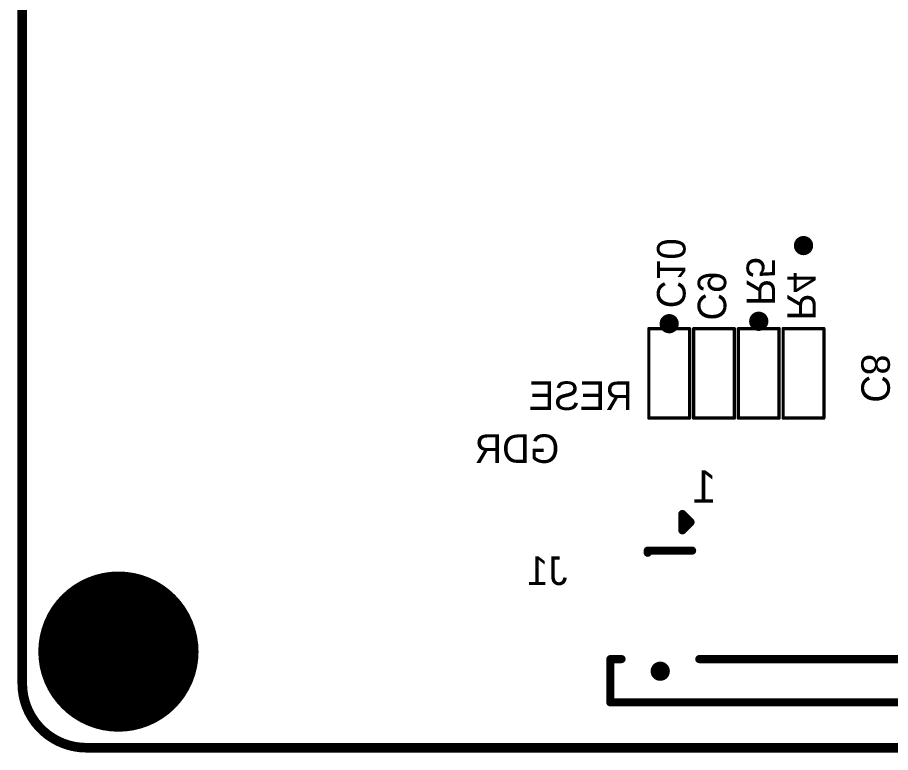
# Model space of a CAD drawing. Extents: x 130.7 to 185.8, y 57.2 to 142.1.
# Drawn here: x 130.71 to 157.95, y 57.15 to 80.09 of the extents above; entities that cross this region are included whole.
import ezdxf

# ---------------------------------------------------------------- set-up
doc = ezdxf.new("R2010")
doc.units = 0
doc.layers.get('0').update_dxf_attribs({"linetype": 'CONTINUOUS'})
for name, color, linetype in [('BOTTOMOVERLAY', 54, 'CONTINUOUS'), ('KEEPOUTLAYER', 6, 'CONTINUOUS'), ('MULTILAYER', 9, 'CONTINUOUS')]:
    doc.layers.add(name, color=color, linetype=linetype)

# ---------------------------------------------------------------- blocks, each defined once
blk = doc.blocks.new('0603_B_8')
at = {"layer": 'BOTTOMOVERLAY', "const_width": 0.1016}
for points in [[(1.397, 0.635), (-1.397, 0.635)], [(-1.397, -0.635), (-1.397, 0.635)], [(1.397, -0.635), (1.397, 0.635)], [(1.397, -0.635), (-1.397, -0.635)]]:
    blk.add_lwpolyline(points, dxfattribs=at)
at = {"layer": 'BOTTOMOVERLAY', "const_width": 0.0508}
for points in [[(-1.4224, 0.635, 1), (-1.3716, 0.635, 1)], [(-1.4224, 0.635, 1), (-1.3716, 0.635, 1)], [(1.3716, 0.635, 1), (1.4224, 0.635, 1)], [(1.3716, 0.635, 1), (1.4224, 0.635, 1)], [(-1.4224, -0.635, 1), (-1.3716, -0.635, 1)], [(-1.4224, -0.635, 1), (-1.3716, -0.635, 1)], [(1.3716, -0.635, 1), (1.4224, -0.635, 1)], [(1.3716, -0.635, 1), (1.4224, -0.635, 1)]]:
    blk.add_lwpolyline(points, format="xyb", close=True, dxfattribs=at)
blk = doc.blocks.new('FPC_SMD_SE0352N01_B_10')
at = {"layer": 'BOTTOMOVERLAY', "const_width": 0.254}
for points in [[(-8.85002, 4.099941), (-8.85002, 2.749906)], [(8.849995, 4.099941), (-8.85002, 4.099941)], [(8.84997, 4.099941), (8.84997, 2.749906)], [(-8.503793, 2.749906), (-8.85002, 2.749906)], [(6.075985, 2.749906), (-6.076315, 2.749906)], [(8.84997, 2.749906), (8.503666, 2.749906)], [(-7.700035, -0.568706), (-7.700035, -0.635076)], [(-6.316091, -0.635076), (-7.700035, -0.635076)], [(7.684135, -0.635076), (6.300191, -0.635076)], [(7.684135, -0.568706), (7.684135, -0.635076)], [(6.604, -1.27), (6.35, -1.524)], [(6.604, -1.27), (6.604, -1.778)], [(6.604, -1.778), (6.35, -1.524)]]:
    blk.add_lwpolyline(points, dxfattribs=at)
at = {"layer": 'BOTTOMOVERLAY', "const_width": 0.127}
for points in [[(-8.91352, 4.099941, 1), (-8.78652, 4.099941, 1)], [(-8.91352, 4.099941, 1), (-8.78652, 4.099941, 1)], [(8.78647, 4.099941, 1), (8.91347, 4.099941, 1)], [(8.786495, 4.099941, 1), (8.913495, 4.099941, 1)], [(-8.91352, 2.749906, 1), (-8.78652, 2.749906, 1)], [(-8.91352, 2.749906, 1), (-8.78652, 2.749906, 1)], [(-8.567293, 2.749906, 1), (-8.440293, 2.749906, 1)], [(-6.139815, 2.749906, 1), (-6.012815, 2.749906, 1)], [(6.012485, 2.749906, 1), (6.139485, 2.749906, 1)], [(8.440166, 2.749906, 1), (8.567166, 2.749906, 1)], [(8.78647, 2.749906, 1), (8.91347, 2.749906, 1)], [(8.78647, 2.749906, 1), (8.91347, 2.749906, 1)], [(-7.763535, -0.568706, 1), (-7.636535, -0.568706, 1)], [(-7.763535, -0.635076, 1), (-7.636535, -0.635076, 1)], [(-7.763535, -0.635076, 1), (-7.636535, -0.635076, 1)], [(-6.379591, -0.635076, 1), (-6.252591, -0.635076, 1)], [(6.236691, -0.635076, 1), (6.363691, -0.635076, 1)], [(7.620635, -0.568706, 1), (7.747635, -0.568706, 1)], [(7.620635, -0.635076, 1), (7.747635, -0.635076, 1)], [(7.620635, -0.635076, 1), (7.747635, -0.635076, 1)], [(6.5405, -1.27, 1), (6.6675, -1.27, 1)], [(6.5405, -1.27, 1), (6.6675, -1.27, 1)], [(6.2865, -1.524, 1), (6.4135, -1.524, 1)], [(6.2865, -1.524, 1), (6.4135, -1.524, 1)], [(6.5405, -1.778, 1), (6.6675, -1.778, 1)], [(6.5405, -1.778, 1), (6.6675, -1.778, 1)]]:
    blk.add_lwpolyline(points, format="xyb", close=True, dxfattribs=at)
blk = doc.blocks.new('0603_B_21')
at = {"layer": 'BOTTOMOVERLAY', "const_width": 0.1016}
for points in [[(-1.397, 0.635), (1.397, 0.635)], [(-1.397, 0.635), (-1.397, -0.635)], [(1.397, 0.635), (1.397, -0.635)], [(-1.397, -0.635), (1.397, -0.635)]]:
    blk.add_lwpolyline(points, dxfattribs=at)
at = {"layer": 'BOTTOMOVERLAY', "const_width": 0.0508}
for points in [[(-1.4224, 0.635, 1), (-1.3716, 0.635, 1)], [(-1.4224, 0.635, 1), (-1.3716, 0.635, 1)], [(1.3716, 0.635, 1), (1.4224, 0.635, 1)], [(1.3716, 0.635, 1), (1.4224, 0.635, 1)], [(-1.4224, -0.635, 1), (-1.3716, -0.635, 1)], [(-1.4224, -0.635, 1), (-1.3716, -0.635, 1)], [(1.3716, -0.635, 1), (1.4224, -0.635, 1)], [(1.3716, -0.635, 1), (1.4224, -0.635, 1)]]:
    blk.add_lwpolyline(points, format="xyb", close=True, dxfattribs=at)
blk = doc.blocks.new('0603_B_22')
at = {"layer": 'BOTTOMOVERLAY', "const_width": 0.1016}
for points in [[(-1.397, 0.635), (1.397, 0.635)], [(-1.397, 0.635), (-1.397, -0.635)], [(1.397, 0.635), (1.397, -0.635)], [(-1.397, -0.635), (1.397, -0.635)]]:
    blk.add_lwpolyline(points, dxfattribs=at)
at = {"layer": 'BOTTOMOVERLAY', "const_width": 0.0508}
for points in [[(-1.4224, 0.635, 1), (-1.3716, 0.635, 1)], [(-1.4224, 0.635, 1), (-1.3716, 0.635, 1)], [(1.3716, 0.635, 1), (1.4224, 0.635, 1)], [(1.3716, 0.635, 1), (1.4224, 0.635, 1)], [(-1.4224, -0.635, 1), (-1.3716, -0.635, 1)], [(-1.4224, -0.635, 1), (-1.3716, -0.635, 1)], [(1.3716, -0.635, 1), (1.4224, -0.635, 1)], [(1.3716, -0.635, 1), (1.4224, -0.635, 1)]]:
    blk.add_lwpolyline(points, format="xyb", close=True, dxfattribs=at)
blk = doc.blocks.new('0603_B_28')
at = {"layer": 'BOTTOMOVERLAY', "const_width": 0.1016}
for points in [[(1.397, 0.635), (-1.397, 0.635)], [(-1.397, -0.635), (-1.397, 0.635)], [(1.397, -0.635), (1.397, 0.635)], [(1.397, -0.635), (-1.397, -0.635)]]:
    blk.add_lwpolyline(points, dxfattribs=at)
at = {"layer": 'BOTTOMOVERLAY', "const_width": 0.0508}
for points in [[(-1.4224, 0.635, 1), (-1.3716, 0.635, 1)], [(-1.4224, 0.635, 1), (-1.3716, 0.635, 1)], [(1.3716, 0.635, 1), (1.4224, 0.635, 1)], [(1.3716, 0.635, 1), (1.4224, 0.635, 1)], [(-1.4224, -0.635, 1), (-1.3716, -0.635, 1)], [(-1.4224, -0.635, 1), (-1.3716, -0.635, 1)], [(1.3716, -0.635, 1), (1.4224, -0.635, 1)], [(1.3716, -0.635, 1), (1.4224, -0.635, 1)]]:
    blk.add_lwpolyline(points, format="xyb", close=True, dxfattribs=at)

msp = doc.modelspace()

# ---------------------------------------------------------------- linework, layer by layer
at = {"layer": 'KEEPOUTLAYER', "const_width": 0.299999}
for points in [[(130.858999, 59.302002), (130.858999, 139.982001)], [(132.858998, 57.302001), (183.258998, 57.302001)]]:
    msp.add_lwpolyline(points, dxfattribs=at)
msp.add_lwpolyline([(132.859, 57.302001, -0.414214), (130.858999, 59.302002)], format="xyb", dxfattribs=at)
at = {"layer": 'KEEPOUTLAYER', "const_width": 0.15}
for points in [[(130.784001, 59.302002, 1), (130.933998, 59.302002, 1)], [(130.784001, 59.302002, 1), (130.933998, 59.302002, 1)], [(132.783999, 57.302001, 1), (132.933996, 57.302001, 1)], [(132.784002, 57.302001, 1), (132.933999, 57.302001, 1)]]:
    msp.add_lwpolyline(points, format="xyb", close=True, dxfattribs=at)
at = {"layer": 'MULTILAYER'}
for points, const_width in [([(155.084998, 72.973801, 1), (155.384998, 72.973801, 1)], 0.299999), ([(150.893998, 70.535401, 1), (151.193998, 70.535401, 1)], 0.299999), ([(153.687998, 70.611601, 1), (153.987998, 70.611601, 1)], 0.299999), ([(132.608998, 60.302, 1), (135.108998, 60.302, 1)], 2.5), ([(150.614598, 59.689601, 1), (150.914598, 59.689601, 1)], 0.299999)]:
    msp.add_lwpolyline(points, format="xyb", close=True, dxfattribs=dict(at, const_width=const_width))

# ---------------------------------------------------------------- block references
for name, p, rotation in [('0603_B_22', (151.043998, 68.986001), 90), ('0603_B_21', (152.440998, 68.986001), 90), ('0603_B_28', (153.837998, 68.986001), 270), ('0603_B_8', (155.234998, 68.986001), 270), ('FPC_SMD_SE0352N01_B_10', (158.058998, 62.818002), 180)]:
    msp.add_blockref(name, p, dxfattribs=dict(rotation=rotation))

# ---------------------------------------------------------------- texts
at = {"layer": 'BOTTOMOVERLAY', "text_generation_flag": 2}
for s, height, rotation, p in [('C10', 0.889, 270, (150.662998, 71.018001)), ('R5', 0.889, 270, (153.456998, 71.094201)), ('C9', 0.889, 270, (151.932998, 70.637001)), ('R4', 0.889, 270, (154.726998, 70.637001)), ('C8', 0.889, 270, (157.038398, 68.071601)), ('RESE', 0.889, 360, (149.900998, 67.843001)), ('GDR', 0.889, 360, (147.614998, 66.192001)), ('1', 1.016, 360, (152.517198, 64.947401)), ('J1', 0.889, 360, (147.868998, 62.382001))]:
    msp.add_text(s, height=height, rotation=rotation, dxfattribs=at).set_placement(p)

doc.saveas('drawing.dxf')
